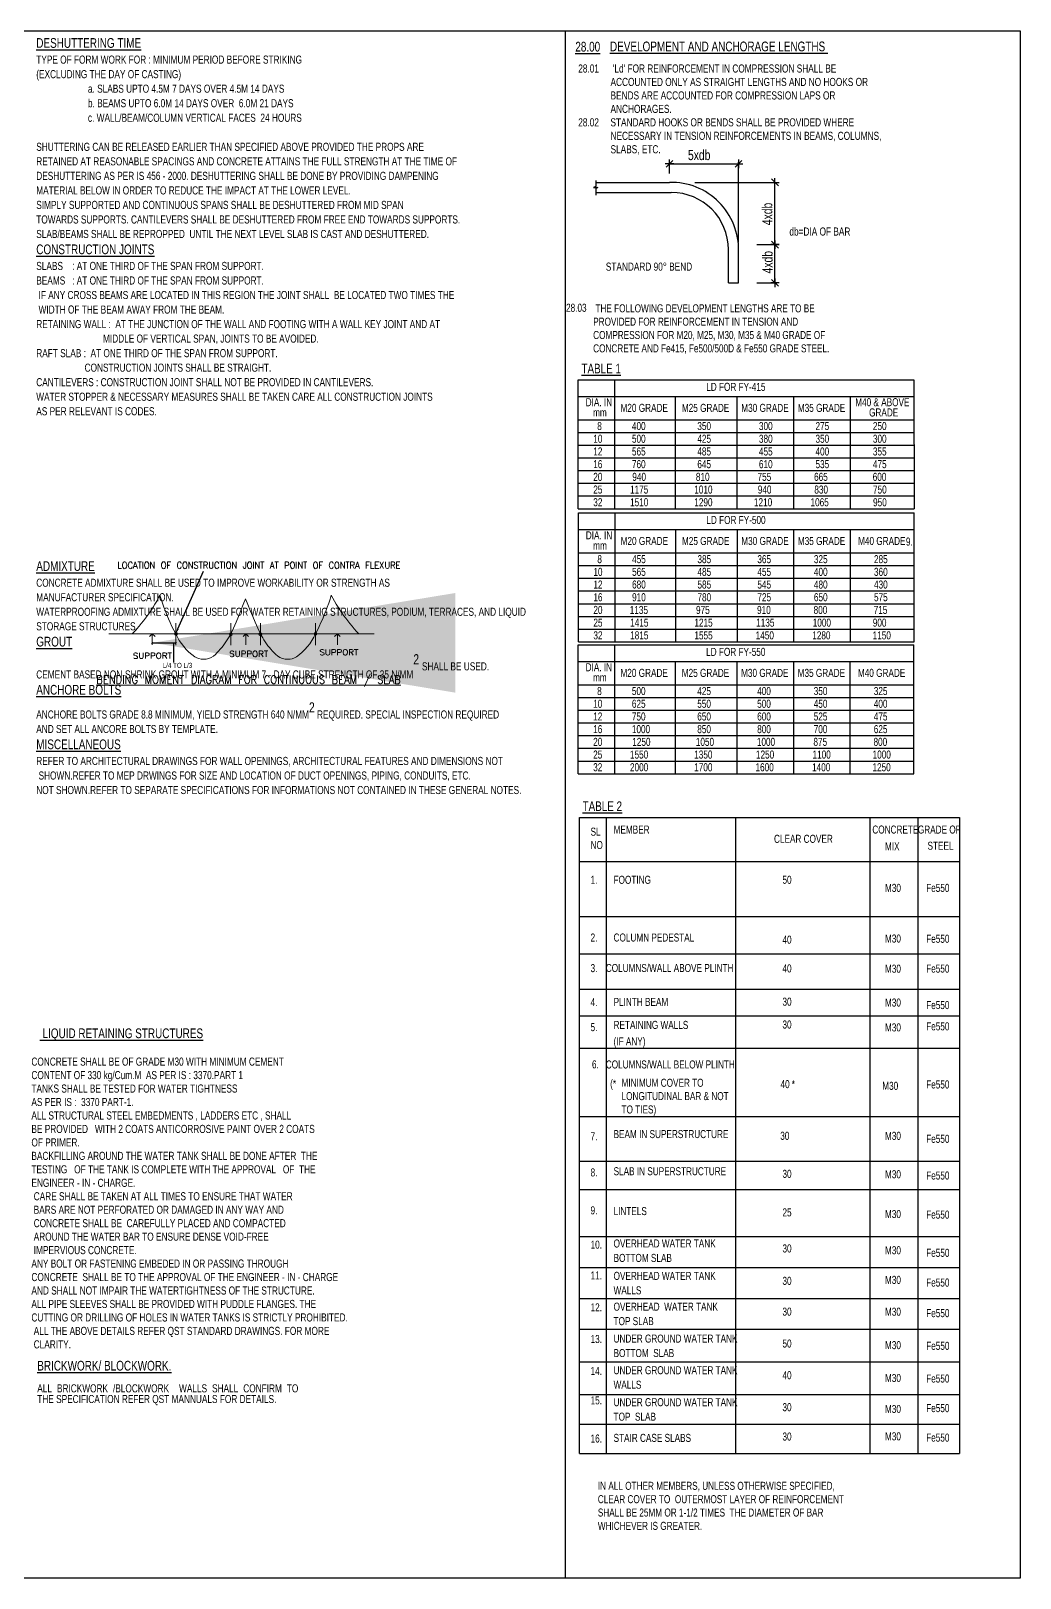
# Model space of a CAD drawing. Header units: millimetres. Extents: x 494 to 1691, y 470 to 981.
# Drawn here: x 1365 to 1691, y 470 to 980 of the extents above; entities that cross this region are included whole.
import ezdxf

# ---------------------------------------------------------------- set-up
doc = ezdxf.new("R2010")
doc.units = ezdxf.units.MM
doc.header["$MEASUREMENT"] = 0
doc.layers.get('0').update_dxf_attribs({"color": 71})
for name, color, linetype in [('PDF2_0', 7, 'Continuous'), ('PDF2_sub title', 7, 'Continuous'), ('PDF2_text', 7, 'Continuous'), ('REIF', 3, 'Continuous'), ('S-SIGNS', 200, 'Continuous'), ('SECTION', 7, 'Continuous'), ('TEMP', 9, 'Continuous'), ('TEXT', 6, 'Continuous'), ('TEXT1', 6, 'Continuous')]:
    doc.layers.add(name, color=color, linetype=linetype)
doc.styles.add('ROMANC', font='romanc')
doc.styles.add('ROMANS', font='romans.shx', dxfattribs={"width": 0.8})
doc.styles.add('SOBHA', font='swisscl.ttf')
doc.styles.add('sobha.sed', font='swisscl.ttf', dxfattribs={"width": 0.8})
doc.dimstyles.new('sobha.sed', dxfattribs={"dimtxt": 250, "dimasz": 100, "dimexe": 25, "dimexo": 25, "dimgap": 0.1, "dimtad": 0, "dimdec": 0, "dimdsep": 46, "dimtxsty": 'sobha.sed', "dimblk": 'OBLIQUE', "dimcen": 25, "dimdle": 25, "dimclrd": 8, "dimclre": 8, "dimclrt": 6, "dimadec": 0, "dimazin": 0, "dimtfac": 1, "dimtdec": 0, "dimtmove": 2, "dimatfit": 3, "dimfxl": 0.1, "dimlwd": 25, "dimlwe": 25, "dimarcsym": 0})

# ---------------------------------------------------------------- blocks, each defined once
blk = doc.blocks.new('A$C15514357')
at = {"layer": 'TEMP'}
for p, q in [((0, 0.08), (0, 40.36)), ((0, 40.36), (104.88, 40.36)), ((11.48, 0.08), (11.48, 40.36)), ((104.88, 0.08), (104.88, 40.36)), ((0, 35.16), (11.48, 35.16)), ((11.48, 35.16), (104.88, 35.16)), ((30.42, 0.08), (30.42, 35.16)), ((49.67, 0.08), (49.67, 35.16)), ((67.34, 0.08), (67.34, 35.16)), ((85, 0.08), (85, 35.16)), ((0, 27.85), (104.88, 27.85)), ((0, 23.88), (104.88, 23.88)), ((0, 19.92), (104.88, 19.92)), ((0, 15.95), (104.88, 15.95)), ((0, 11.98), (104.88, 11.98)), ((0, 8.02), (104.88, 8.02)), ((0, 4.05), (104.88, 4.05)), ((0, 0.08), (104.88, 0.08))]:
    blk.add_line(p, q, dxfattribs=at)
at = {"layer": 'TEXT1', "style": 'SOBHA'}
for s, p in [('LD FOR FY-550 ', (39.98, 36.89)), ('DIA. IN ', (2.33, 32.09)), ('mm', (4.64, 28.89)), ('M20 GRADE', (13.21, 30.32)), ('M25 GRADE', (32.37, 30.32)), ('M30 GRADE', (50.9, 30.32)), ('M35 GRADE', (68.57, 30.32)), ('M40 GRADE', (87.39, 30.32)), ('8', (5.93, 24.65)), ('500', (16.78, 24.65)), ('425', (37.21, 24.65)), ('400', (55.93, 24.65)), ('350', (73.59, 24.65)), ('325', (92.36, 24.65)), ('10', (4.69, 20.68)), ('625', (16.78, 20.68)), ('550', (37.21, 20.68)), ('500', (55.93, 20.68)), ('450', (73.59, 20.68)), ('400', (92.36, 20.68)), ('12', (4.69, 16.71)), ('16', (4.69, 12.75)), ('750', (16.78, 16.71)), ('1000', (16.78, 12.75)), ('850', (37.21, 12.75)), ('650', (37.21, 16.71)), ('800', (55.93, 12.75)), ('600', (55.93, 16.71)), ('525', (73.59, 16.71)), ('700', (73.59, 12.75)), ('475', (92.36, 16.71)), ('625', (92.36, 12.75)), ('20', (4.69, 8.78)), ('1250', (16.9, 8.78)), ('1050', (36.76, 8.78)), ('1000', (55.83, 8.78)), ('875', (73.5, 8.78)), ('800', (92.27, 8.78)), ('25', (4.69, 4.81)), ('1550', (16.19, 4.81)), ('1350', (36.25, 4.81)), ('1250', (55.55, 4.81)), ('1100', (73.22, 4.81)), ('1000', (91.99, 4.81)), ('32', (4.69, 0.85)), ('2000', (16.19, 0.85)), ('1700', (36.25, 0.85)), ('1600', (55.4, 0.85)), ('1400', (73.07, 0.85)), ('1250', (91.94, 0.85))]:
    blk.add_text(s, height=2.5, dxfattribs=at).set_placement(p)
blk = doc.blocks.new('A$Cbca2a54b')
at = {"layer": 'PDF2_0', "lineweight": 18}
for points in [[(8.79, 8.22), (9.24, 8.67), (9.69, 8.22)], [(9.24, 8.67), (9.24, 7.78), (9.24, 6.85)], [(24.24, 8.22), (24.68, 8.67), (25.13, 8.22)], [(24.68, 8.67), (24.68, 7.78), (24.68, 6.85)], [(39.32, 8.22), (39.77, 8.67), (40.22, 8.22)], [(39.77, 8.67), (39.77, 7.78), (39.77, 6.85)]]:
    blk.add_lwpolyline(points, dxfattribs=at)
at = {"layer": 'PDF2_sub title', "lineweight": 9}
for points in [[(3.65, 20.55), (3.65, 19.43), (4.16, 19.43)], [(6.09, 19.43), (6.43, 20.55), (6.78, 19.43)], [(6.86, 20.55), (7.46, 20.55)], [(7.16, 20.55), (7.16, 19.43)], [(7.67, 20.55), (7.67, 19.43)], [(8.96, 19.43), (8.96, 20.55), (9.56, 19.43), (9.56, 20.55)], [(11.75, 19.43), (11.75, 20.55), (12.3, 20.55)], [(15.26, 19.43), (15.26, 20.55), (15.86, 19.43), (15.86, 20.55)], [(16.76, 20.39), (16.67, 20.5), (16.55, 20.55), (16.38, 20.55), (16.25, 20.5), (16.16, 20.39), (16.16, 20.29), (16.21, 20.18), (16.25, 20.12), (16.33, 20.07), (16.59, 19.97), (16.67, 19.91), (16.72, 19.86), (16.76, 19.75), (16.76, 19.59), (16.67, 19.48), (16.55, 19.43), (16.38, 19.43), (16.25, 19.48), (16.16, 19.59)], [(16.93, 20.55), (17.53, 20.55)], [(17.23, 20.55), (17.23, 19.43)], [(17.75, 19.43), (17.75, 20.55), (18.13, 20.55), (18.26, 20.5), (18.3, 20.44), (18.35, 20.34), (18.35, 20.23), (18.3, 20.12), (18.26, 20.07), (18.13, 20.02), (17.75, 20.02)], [(18.65, 20.55), (18.65, 19.75), (18.69, 19.59), (18.77, 19.48), (18.9, 19.43), (18.99, 19.43), (19.12, 19.48), (19.21, 19.59), (19.25, 19.75), (19.25, 20.55)], [(20.36, 20.55), (20.96, 20.55)], [(20.66, 20.55), (20.66, 19.43)], [(21.17, 20.55), (21.17, 19.43)], [(22.46, 19.43), (22.46, 20.55), (23.06, 19.43), (23.06, 20.55)], [(24.65, 20.55), (24.65, 19.7), (24.6, 19.53), (24.56, 19.48), (24.48, 19.43), (24.39, 19.43), (24.31, 19.48), (24.26, 19.53), (24.22, 19.7), (24.22, 19.8)], [(25.93, 20.55), (25.93, 19.43)], [(26.27, 19.43), (26.27, 20.55), (26.87, 19.43), (26.87, 20.55)], [(27.09, 20.55), (27.69, 20.55)], [(27.39, 20.55), (27.39, 19.43)], [(28.68, 19.43), (29.02, 20.55), (29.36, 19.43)], [(29.45, 20.55), (30.05, 20.55)], [(29.75, 20.55), (29.75, 19.43)], [(31.16, 19.43), (31.16, 20.55), (31.55, 20.55), (31.68, 20.5), (31.72, 20.44), (31.76, 20.34), (31.76, 20.18), (31.72, 20.07), (31.68, 20.02), (31.55, 19.97), (31.16, 19.97)], [(33, 20.55), (33, 19.43)], [(33.35, 19.43), (33.35, 20.55), (33.95, 19.43), (33.95, 20.55)], [(34.16, 20.55), (34.76, 20.55)], [(34.46, 20.55), (34.46, 19.43)], [(36.82, 19.43), (36.82, 20.55), (37.37, 20.55)], [(40.33, 19.43), (40.33, 20.55), (40.93, 19.43), (40.93, 20.55)], [(41.15, 20.55), (41.74, 20.55)], [(41.45, 20.55), (41.45, 19.43)], [(41.96, 19.43), (41.96, 20.55), (42.35, 20.55), (42.47, 20.5), (42.52, 20.44), (42.56, 20.34), (42.56, 20.23), (42.52, 20.12), (42.47, 20.07), (42.35, 20.02), (41.96, 20.02)], [(42.73, 19.43), (43.07, 20.55), (43.42, 19.43)], [(44.53, 19.43), (44.53, 20.55), (45.09, 20.55)], [(45.3, 20.55), (45.3, 19.43), (45.82, 19.43)], [(46.59, 19.43), (46.03, 19.43), (46.03, 20.55), (46.59, 20.55)], [(46.8, 20.55), (47.4, 19.43)], [(47.4, 20.55), (46.8, 19.43)], [(47.7, 20.55), (47.7, 19.75), (47.75, 19.59), (47.83, 19.48), (47.96, 19.43), (48.05, 19.43), (48.18, 19.48), (48.26, 19.59), (48.3, 19.75), (48.3, 20.55)], [(48.65, 19.43), (48.65, 20.55), (49.03, 20.55), (49.16, 20.5), (49.2, 20.44), (49.25, 20.34), (49.25, 20.23), (49.2, 20.12), (49.16, 20.07), (49.03, 20.02), (48.65, 20.02)], [(50.1, 19.43), (49.55, 19.43), (49.55, 20.55), (50.1, 20.55)], [(6.22, 19.8), (6.65, 19.8)], [(18.05, 20.02), (18.35, 19.43)], [(28.81, 19.8), (29.23, 19.8)], [(36.82, 20.02), (37.16, 20.02)], [(42.26, 20.02), (42.56, 19.43)], [(42.86, 19.8), (43.29, 19.8)], [(44.53, 20.02), (44.88, 20.02)], [(46.03, 20.02), (46.38, 20.02)], [(48.95, 20.02), (49.25, 19.43)], [(49.55, 20.02), (49.89, 20.02)], [(0, 0.18), (50.25, 0.18)], [(0.67, 1.16), (0.83, 1.09), (0.87, 1.02), (0.92, 0.9), (0.92, 0.71), (0.87, 0.58), (0.83, 0.51), (0.67, 0.45), (0.21, 0.45), (0.21, 1.8), (0.67, 1.8), (0.83, 1.73), (0.87, 1.67), (0.92, 1.54), (0.92, 1.41), (0.87, 1.28), (0.83, 1.22), (0.67, 1.16), (0.21, 1.16)], [(1.95, 0.45), (1.29, 0.45), (1.29, 1.8), (1.95, 1.8)], [(1.29, 1.16), (1.7, 1.16)], [(2.26, 0.45), (2.26, 1.8), (2.98, 0.45), (2.98, 1.8)], [(4.47, 1.8), (4.47, 0.45)], [(4.89, 0.45), (4.89, 1.8), (5.61, 0.45), (5.61, 1.8)], [(6.74, 1.48), (6.69, 1.6), (6.58, 1.73), (6.48, 1.8), (6.27, 1.8), (6.17, 1.73), (6.07, 1.6), (6.02, 1.48), (5.97, 1.28), (5.97, 0.96), (6.02, 0.77), (6.07, 0.64), (6.17, 0.51), (6.27, 0.45), (6.48, 0.45), (6.58, 0.51), (6.69, 0.64), (6.74, 0.77), (6.74, 0.96), (6.48, 0.96)], [(8.18, 0.45), (8.18, 1.8), (8.59, 0.45), (9, 1.8), (9, 0.45)], [(10.55, 0.45), (10.55, 1.8), (10.96, 0.45), (11.37, 1.8), (11.37, 0.45)], [(12.44, 0.45), (11.78, 0.45), (11.78, 1.8), (12.44, 1.8)], [(11.78, 1.16), (12.19, 1.16)], [(12.76, 0.45), (12.76, 1.8), (13.47, 0.45), (13.47, 1.8)], [(13.73, 1.8), (14.45, 1.8)], [(14.09, 1.8), (14.09, 0.45)], [(16.87, 1.8), (16.87, 0.45)], [(17.13, 0.45), (17.54, 1.8), (17.95, 0.45)], [(17.28, 0.9), (17.79, 0.9)], [(18.93, 1.48), (18.87, 1.6), (18.77, 1.73), (18.67, 1.8), (18.47, 1.8), (18.36, 1.73), (18.26, 1.6), (18.21, 1.48), (18.16, 1.28), (18.16, 0.96), (18.21, 0.77), (18.26, 0.64), (18.36, 0.51), (18.47, 0.45), (18.67, 0.45), (18.77, 0.51), (18.87, 0.64), (18.93, 0.77), (18.93, 0.96), (18.67, 0.96)], [(19.29, 0.45), (19.29, 1.8), (19.75, 1.8), (19.9, 1.73), (19.96, 1.67), (20.01, 1.54), (20.01, 1.41), (19.96, 1.28), (19.9, 1.22), (19.75, 1.16), (19.29, 1.16)], [(19.65, 1.16), (20.01, 0.45)], [(20.21, 0.45), (20.62, 1.8), (21.04, 0.45)], [(20.37, 0.9), (20.88, 0.9)], [(21.29, 0.45), (21.29, 1.8), (21.7, 0.45), (22.12, 1.8), (22.12, 0.45)], [(23.61, 0.45), (23.61, 1.8), (24.28, 1.8)], [(23.61, 1.16), (24.02, 1.16)], [(25.66, 0.45), (25.66, 1.8), (26.13, 1.8), (26.28, 1.73), (26.33, 1.67), (26.39, 1.54), (26.39, 1.41), (26.33, 1.28), (26.28, 1.22), (26.13, 1.16), (25.66, 1.16)], [(26.02, 1.16), (26.39, 0.45)], [(30.04, 0.45), (30.04, 1.8), (30.76, 0.45), (30.76, 1.8)], [(31.01, 1.8), (31.73, 1.8)], [(31.37, 1.8), (31.37, 0.45)], [(31.99, 1.8), (31.99, 0.45)], [(32.4, 0.45), (32.4, 1.8), (33.12, 0.45), (33.12, 1.8)], [(33.53, 1.8), (33.53, 0.83), (33.59, 0.64), (33.68, 0.51), (33.84, 0.45), (33.94, 0.45), (34.1, 0.51), (34.2, 0.64), (34.25, 0.83), (34.25, 1.8)], [(35.8, 1.8), (35.8, 0.83), (35.85, 0.64), (35.95, 0.51), (36.11, 0.45), (36.21, 0.45), (36.36, 0.51), (36.46, 0.64), (36.51, 0.83), (36.51, 1.8)], [(37.6, 1.6), (37.49, 1.73), (37.34, 1.8), (37.14, 1.8), (36.98, 1.73), (36.88, 1.6), (36.88, 1.48), (36.93, 1.35), (36.98, 1.28), (37.08, 1.22), (37.39, 1.09), (37.49, 1.02), (37.54, 0.96), (37.6, 0.83), (37.6, 0.64), (37.49, 0.51), (37.34, 0.45), (37.14, 0.45), (36.98, 0.51), (36.88, 0.64)], [(39.5, 1.16), (39.65, 1.09), (39.71, 1.02), (39.76, 0.9), (39.76, 0.71), (39.71, 0.58), (39.65, 0.51), (39.5, 0.45), (39.03, 0.45), (39.03, 1.8), (39.5, 1.8), (39.65, 1.73), (39.71, 1.67), (39.76, 1.54), (39.76, 1.41), (39.71, 1.28), (39.65, 1.22), (39.5, 1.16), (39.03, 1.16)], [(40.78, 0.45), (40.11, 0.45), (40.11, 1.8), (40.78, 1.8)], [(40.11, 1.16), (40.53, 1.16)], [(40.94, 0.45), (41.35, 1.8), (41.76, 0.45)], [(41.09, 0.9), (41.61, 0.9)], [(42.02, 0.45), (42.02, 1.8), (42.43, 0.45), (42.84, 1.8), (42.84, 0.45)], [(45.16, 2.05), (44.23, 0)], [(47.21, 1.6), (47.11, 1.73), (46.95, 1.8), (46.75, 1.8), (46.6, 1.73), (46.49, 1.6), (46.49, 1.48), (46.54, 1.35), (46.6, 1.28), (46.7, 1.22), (47.01, 1.09), (47.11, 1.02), (47.16, 0.96), (47.21, 0.83), (47.21, 0.64), (47.11, 0.51), (46.95, 0.45), (46.75, 0.45), (46.6, 0.51), (46.49, 0.64)], [(47.57, 1.8), (47.57, 0.45), (48.19, 0.45)], [(48.29, 0.45), (48.7, 1.8), (49.12, 0.45)], [(48.45, 0.9), (48.96, 0.9)], [(49.83, 1.16), (49.99, 1.09), (50.04, 1.02), (50.09, 0.9), (50.09, 0.71), (50.04, 0.58), (49.99, 0.51), (49.83, 0.45), (49.37, 0.45), (49.37, 1.8), (49.83, 1.8), (49.99, 1.73), (50.04, 1.67), (50.09, 1.54), (50.09, 1.41), (50.04, 1.28), (49.99, 1.22), (49.83, 1.16), (49.37, 1.16)]]:
    blk.add_lwpolyline(points, dxfattribs=at)
for points in [[(3.4, 0.45), (3.4, 1.8), (3.75, 1.8), (3.91, 1.73), (4.01, 1.6), (4.06, 1.48), (4.12, 1.28), (4.12, 0.96), (4.06, 0.77), (4.01, 0.64), (3.91, 0.51), (3.75, 0.45)], [(15.79, 0.45), (15.79, 1.8), (16.15, 1.8), (16.3, 1.73), (16.41, 1.6), (16.46, 1.48), (16.51, 1.28), (16.51, 0.96), (16.46, 0.77), (16.41, 0.64), (16.3, 0.51), (16.15, 0.45)]]:
    blk.add_lwpolyline(points, close=True, dxfattribs=at)
for centre, major_axis, ratio, start_param, end_param in [((4.67, 19.99), (-0.004, 0.582), 0.606177, 0.237608, 6.520793), ((5.62, 19.99), (0.002, 0.581), 0.602008, 5.24812, 10.468423), ((8.32, 19.99), (-0.002, 0.583), 0.602074, 0.2369153610296663, 6.520100668209252), ((11.1, 19.99), (-0.005, 0.584), 0.602082, 0.2301342138556675, 6.513319521035252), ((13.72, 19.99), (0.002, 0.581), 0.602008, 5.24812, 10.468423), ((14.62, 19.99), (-0.005, 0.584), 0.602082, 0.2301342105625133, 6.513319517742098), ((19.89, 19.99), (0, 0.581), 0.606097, 5.245435, 10.464351), ((21.82, 19.99), (-0.005, 0.584), 0.602082, 0.2301342043453284, 6.513319511524914), ((25.29, 19.99), (-0.005, 0.584), 0.602082, 0.2301342010190181, 6.513319508198603), ((32.36, 19.99), (-0.004, 0.582), 0.606177, 0.237608, 6.520793), ((36.17, 19.99), (-0.005, 0.583), 0.602082, 0.230134, 6.513319), ((38.79, 19.99), (0.002, 0.581), 0.602008, 5.24812, 10.468423), ((39.69, 19.99), (-0.007, 0.582), 0.603562, 0.226345, 6.50953), ((9.77, 1.12), (-0.007, 0.7), 0.602082, 0.2301342707314225, 6.513319577911008), ((24.89, 1.12), (-0.007, 0.7), 0.602082, 0.2301342591828015, 6.513319566362387), ((28.18, 1.12), (0.002, 0.698), 0.602008, 5.24812, 10.468423), ((29.26, 1.12), (-0.009, 0.699), 0.603562, 0.226345, 6.50953), ((35.02, 1.12), (-0.003, 0.699), 0.602074, 0.2369153356232424, 6.520100642802828)]:
    blk.add_ellipse(centre, major_axis=major_axis, ratio=ratio, start_param=start_param, end_param=end_param, dxfattribs=at)
at = {"layer": 'PDF2_text', "color": 254, "lineweight": 25, "true_color": 0xd8d8d8}
blk.add_lwpolyline([(13.46, 9.5), (17.7, 19.02)], dxfattribs=at)
at = {"layer": 'PDF2_text', "lineweight": 18}
for points in [[(5.94, 8.67), (6.32, 9.08), (6.7, 9.5), (7.06, 9.92), (7.42, 10.35), (7.77, 10.79), (8.11, 11.23), (8.44, 11.69), (8.77, 12.14), (9.08, 12.61), (9.38, 13.08), (9.67, 13.56), (9.96, 14.04), (10.23, 14.53), (10.49, 15.03), (10.7, 14.37), (10.92, 13.72), (11.15, 13.07), (11.39, 12.43), (11.64, 11.79), (11.91, 11.16), (12.19, 10.53), (12.48, 9.91), (12.78, 9.29), (13.1, 8.67)], [(13.1, 6.79), (13.1, 10.42)], [(22.19, 6.79), (22.19, 10.42)], [(27.07, 6.79), (27.07, 10.42)], [(36.16, 6.79), (36.16, 10.42)], [(45.85, 8.67), (2.08, 8.67)]]:
    blk.add_lwpolyline(points, dxfattribs=at)
blk.add_lwpolyline([(19.35, 5.01), (19.64, 5.28), (19.91, 5.55), (20.18, 5.83), (20.44, 6.12), (20.69, 6.41), (20.94, 6.72), (21.17, 7.03), (21.39, 7.35), (21.61, 7.67), (21.82, 8), (22.01, 8.33), (22.19, 8.67), (22.63, 9.63), (23.05, 10.59), (23.46, 11.55), (23.86, 12.51), (24.25, 13.49), (24.63, 14.46), (25.01, 13.49), (25.4, 12.51), (25.8, 11.55), (26.21, 10.59), (26.63, 9.63), (27.07, 8.67), (27.25, 8.33), (27.45, 8), (27.65, 7.67), (27.87, 7.35), (28.09, 7.03), (28.32, 6.72), (28.56, 6.41), (28.82, 6.12), (29.08, 5.83), (29.35, 5.55), (29.63, 5.28), (29.91, 5.02, 0.165207), (31.61, 4.47, 0.124798), (33.02, 4.86, 0.132303), (36.16, 8.67), (36.47, 9.29), (36.78, 9.91), (37.07, 10.53), (37.35, 11.16), (37.61, 11.79), (37.87, 12.43), (38.11, 13.07), (38.34, 13.72), (38.56, 14.37), (38.76, 15.03), (39.03, 14.53), (39.3, 14.04), (39.58, 13.56), (39.88, 13.08), (40.18, 12.61), (40.49, 12.14), (40.81, 11.69), (41.15, 11.23), (41.49, 10.79), (41.84, 10.35), (42.2, 9.92), (42.56, 9.5), (42.94, 9.08), (43.32, 8.67)], format="xyb", dxfattribs=at)
at = {"layer": 'PDF2_text', "lineweight": 9}
for points in [[(6.79, 5.4), (6.71, 5.49), (6.57, 5.53), (6.39, 5.53), (6.25, 5.49), (6.17, 5.4), (6.17, 5.31), (6.21, 5.22), (6.25, 5.17), (6.34, 5.13), (6.62, 5.04), (6.71, 4.99), (6.75, 4.95), (6.79, 4.86), (6.79, 4.72), (6.71, 4.63), (6.57, 4.59), (6.39, 4.59), (6.25, 4.63), (6.17, 4.72)], [(7.11, 5.53), (7.11, 4.86), (7.16, 4.72), (7.25, 4.63), (7.38, 4.59), (7.47, 4.59), (7.61, 4.63), (7.7, 4.72), (7.74, 4.86), (7.74, 5.53)], [(8.1, 4.59), (8.1, 5.53), (8.51, 5.53), (8.64, 5.49), (8.69, 5.44), (8.73, 5.35), (8.73, 5.22), (8.69, 5.13), (8.64, 5.08), (8.51, 5.04), (8.1, 5.04)], [(9.05, 4.59), (9.05, 5.53), (9.45, 5.53), (9.59, 5.49), (9.63, 5.44), (9.68, 5.35), (9.68, 5.22), (9.63, 5.13), (9.59, 5.08), (9.45, 5.04), (9.05, 5.04)], [(10.98, 4.59), (10.98, 5.53), (11.38, 5.53), (11.52, 5.49), (11.57, 5.44), (11.61, 5.35), (11.61, 5.26), (11.57, 5.17), (11.52, 5.13), (11.38, 5.08), (10.98, 5.08)], [(11.79, 5.53), (12.42, 5.53)], [(12.11, 5.53), (12.11, 4.59)], [(22.69, 5.71), (22.6, 5.8), (22.47, 5.85), (22.29, 5.85), (22.15, 5.8), (22.06, 5.71), (22.06, 5.62), (22.1, 5.53), (22.15, 5.48), (22.24, 5.44), (22.51, 5.35), (22.6, 5.31), (22.64, 5.26), (22.69, 5.17), (22.69, 5.03), (22.6, 4.94), (22.47, 4.9), (22.29, 4.9), (22.15, 4.94), (22.06, 5.03)], [(23.01, 5.85), (23.01, 5.17), (23.05, 5.03), (23.14, 4.94), (23.28, 4.9), (23.37, 4.9), (23.5, 4.94), (23.59, 5.03), (23.63, 5.17), (23.63, 5.85)], [(24, 4.9), (24, 5.85), (24.4, 5.85), (24.54, 5.8), (24.58, 5.75), (24.62, 5.66), (24.62, 5.53), (24.58, 5.44), (24.54, 5.39), (24.4, 5.35), (24, 5.35)], [(24.94, 4.9), (24.94, 5.85), (25.35, 5.85), (25.48, 5.8), (25.53, 5.75), (25.57, 5.66), (25.57, 5.53), (25.53, 5.44), (25.48, 5.39), (25.35, 5.35), (24.94, 5.35)], [(26.88, 4.9), (26.88, 5.85), (27.28, 5.85), (27.42, 5.8), (27.46, 5.75), (27.51, 5.66), (27.51, 5.57), (27.46, 5.48), (27.42, 5.44), (27.28, 5.39), (26.88, 5.39)], [(27.19, 5.39), (27.51, 4.9)], [(27.68, 5.85), (28.32, 5.85)], [(28, 5.85), (28, 4.9)], [(37.58, 5.97), (37.48, 6.06), (37.35, 6.1), (37.17, 6.1), (37.04, 6.06), (36.94, 5.97), (36.94, 5.88), (36.99, 5.79), (37.04, 5.74), (37.13, 5.7), (37.39, 5.61), (37.48, 5.56), (37.53, 5.52), (37.58, 5.43), (37.58, 5.29), (37.48, 5.2), (37.35, 5.16), (37.17, 5.16), (37.04, 5.2), (36.94, 5.29)], [(37.89, 6.1), (37.89, 5.43), (37.93, 5.29), (38.02, 5.2), (38.16, 5.16), (38.25, 5.16), (38.38, 5.2), (38.47, 5.29), (38.52, 5.43), (38.52, 6.1)], [(38.88, 5.16), (38.88, 6.1), (39.29, 6.1), (39.42, 6.06), (39.46, 6.01), (39.51, 5.92), (39.51, 5.79), (39.46, 5.7), (39.42, 5.65), (39.29, 5.61), (38.88, 5.61)], [(39.82, 5.16), (39.82, 6.1), (40.23, 6.1), (40.36, 6.06), (40.41, 6.01), (40.45, 5.92), (40.45, 5.79), (40.41, 5.7), (40.36, 5.65), (40.23, 5.61), (39.82, 5.61)], [(41.76, 5.16), (41.76, 6.1), (42.17, 6.1), (42.3, 6.06), (42.34, 6.01), (42.39, 5.92), (42.39, 5.83), (42.34, 5.74), (42.3, 5.7), (42.17, 5.65), (41.76, 5.65)], [(42.07, 5.65), (42.39, 5.16)], [(42.57, 6.1), (43.2, 6.1)], [(42.88, 6.1), (42.88, 5.16)], [(11.3, 5.08), (11.61, 4.59)]]:
    blk.add_lwpolyline(points, dxfattribs=at)
at = {"layer": 'PDF2_text', "lineweight": 18}
for centre in [(13.13, 8.68), (22.19, 8.61), (27.07, 8.61), (36.16, 8.68)]:
    blk.add_circle(centre, 0.24, dxfattribs=at)
for centre, radius, start, end in [((21.75, 12.61), 9.5, 204.4117, 234.5581), ((17.71, 7.44), 2.96, 240.2819, 268.7366), ((17.7, 7.25), 2.78, 268.9782, 306.5021)]:
    blk.add_arc(centre, radius, start, end, dxfattribs=at)
at = {"layer": 'PDF2_text', "lineweight": 9}
for centre, major_axis, ratio, start_param, end_param in [((10.3, 5.06), (-0.007, 0.49), 0.754569, 0.2215, 6.504685), ((26.2, 5.37), (-0.008, 0.49), 0.752997, 0.230625, 6.51381), ((41.08, 5.63), (-0.005, 0.491), 0.748148, 0.232175, 6.51536)]:
    blk.add_ellipse(centre, major_axis=major_axis, ratio=ratio, start_param=start_param, end_param=end_param, dxfattribs=at)
at = {"layer": 'PDF2_text', "color": 254, "true_color": 0xd8d8d8, "transparency": 33554559}
blk.add_solid([(13.6, 9.44), (13.1, 8.67), (13.33, 9.56)], dxfattribs=at)
at = {"layer": 'TEXT', "color": 4}
blk.add_lwpolyline([(11.75, 20.02), (12.09, 20.02)], dxfattribs=at)
blk = doc.blocks.new('_Oblique')
at = {"color": 0, "lineweight": -2}
blk.add_line((-0.5, -0.5), (0.5, 0.5), dxfattribs=at)

msp = doc.modelspace()

# ---------------------------------------------------------------- linework, layer by layer
at = {"layer": 'REIF'}
msp.add_line((1690.93, 980.34, -0.31), (1690.93, 470), dxfattribs=at)
msp.add_lwpolyline([(1086.02, 980.34), (1690.93, 980.34), (1690.93, 470), (1086.02, 470)], close=True, dxfattribs=at)
at = {"layer": 'S-SIGNS'}
for p, q in [((1540.85, 980.34), (1540.85, 470)), ((1404.39, 778.21), (1404.83, 778.75)), ((1404.61, 778.5), (1412.32, 778.5)), ((1412.1, 778.21), (1412.54, 778.75))]:
    msp.add_line(p, q, dxfattribs=at)
at = {"layer": 'SECTION'}
for p, q in [((1550.94, 930.4, 7.63), (1575.26, 930.4, 7.63)), ((1550.94, 927.07, 7.63), (1575.84, 927.07, 7.63)), ((1594.71, 897.25, 7.63), (1594.71, 908.2, 7.63)), ((1598.03, 897.25, 7.63), (1598.03, 907.63, 7.63)), ((1594.71, 897.25, 7.63), (1598.03, 897.25, 7.63))]:
    msp.add_line(p, q, dxfattribs=at)
for radius, start, end in [(22.2, 358.5132, 91.4868), (18.87, 0, 90)]:
    msp.add_arc((1575.84, 908.2, 7.63), radius, start, end, dxfattribs=at)
at = {"layer": 'TEMP'}
for p, q in [((1545.14, 822.75), (1545.14, 865.29)), ((1545.14, 865.29), (1655.91, 865.29)), ((1557.27, 822.75), (1557.27, 865.29)), ((1655.91, 865.29), (1655.96, 822.75)), ((1545.14, 859.8), (1557.27, 859.8)), ((1557.27, 859.8), (1655.96, 859.8)), ((1577.27, 822.75), (1577.27, 859.8)), ((1597.6, 822.75), (1597.6, 859.8)), ((1616.3, 822.75), (1616.3, 859.8)), ((1634.96, 822.75), (1634.96, 859.8)), ((1545.14, 852.07), (1655.96, 852.07)), ((1545.14, 847.88), (1655.96, 847.88)), ((1545.14, 843.7), (1655.96, 843.7)), ((1545.14, 839.51), (1655.96, 839.51)), ((1545.14, 835.32), (1655.96, 835.32)), ((1545.14, 831.13), (1655.96, 831.13)), ((1545.14, 826.94), (1655.96, 826.94)), ((1545.14, 822.75), (1655.96, 822.75)), ((1545.18, 778.84), (1545.18, 821.38)), ((1545.18, 821.38), (1655.96, 821.38)), ((1557.31, 778.84), (1557.31, 821.38)), ((1655.96, 778.84), (1655.96, 821.38)), ((1545.18, 815.89), (1557.31, 815.89)), ((1557.31, 815.89), (1655.96, 815.89)), ((1577.31, 778.84), (1577.31, 815.89)), ((1597.64, 778.84), (1597.64, 815.89)), ((1616.3, 778.84), (1616.3, 815.89)), ((1634.96, 778.84), (1634.96, 815.89)), ((1545.18, 808.17), (1655.96, 808.17)), ((1545.18, 803.98), (1655.96, 803.98)), ((1545.18, 799.79), (1655.96, 799.79)), ((1545.18, 795.6), (1655.96, 795.6)), ((1545.18, 791.41), (1655.96, 791.41)), ((1545.18, 787.22), (1655.96, 787.22)), ((1545.18, 783.03), (1655.96, 783.03)), ((1545.18, 778.84), (1655.96, 778.84)), ((1545.51, 720.91), (1670.99, 720.91)), ((1545.51, 511.08), (1545.51, 720.91)), ((1554.36, 720.91), (1554.36, 511.08)), ((1597.05, 720.91), (1597.05, 511.08)), ((1641.38, 720.91), (1641.38, 511.08)), ((1657.16, 720.91), (1657.16, 511.08)), ((1670.99, 720.91), (1670.99, 511.08)), ((1545.51, 706.41), (1670.99, 706.41)), ((1545.51, 688.17), (1670.99, 688.17)), ((1545.51, 675.88), (1670.99, 675.88)), ((1545.51, 664.22), (1670.99, 664.22)), ((1545.51, 655.45), (1670.99, 655.45)), ((1545.51, 644.78), (1670.99, 644.78)), ((1545.51, 622.28), (1670.99, 622.28)), ((1545.51, 607.55), (1670.99, 607.55)), ((1545.51, 598.13), (1670.99, 598.13)), ((1545.51, 582.72), (1670.99, 582.72)), ((1545.51, 572.47), (1670.99, 572.47)), ((1545.51, 562.22), (1670.99, 562.22)), ((1545.51, 552.13), (1670.99, 552.13)), ((1545.51, 541.34), (1670.99, 541.34)), ((1545.51, 530.56), (1670.99, 530.56)), ((1545.51, 520.81), (1670.99, 520.81)), ((1545.51, 511.08), (1670.99, 511.08))]:
    msp.add_line(p, q, dxfattribs=at)
at = {"layer": 'TEXT', "color": 9}
for p, q in [((1576.68, 936.51, 7.63), (1573.84, 936.51, 7.63)), ((1576.37, 937.62, 7.63), (1574.15, 935.4, 7.63)), ((1575.26, 935.1, 7.63), (1575.26, 937.93, 7.63)), ((1575.26, 933.35, 7.63), (1575.26, 937.07, 7.63)), ((1575.28, 936.51, 7.63), (1598.01, 936.51, 7.63)), ((1596.62, 936.51, 7.63), (1599.45, 936.51, 7.63)), ((1596.92, 935.4, 7.63), (1599.14, 937.62, 7.63)), ((1598.03, 937.93, 7.63), (1598.03, 935.1, 7.63)), ((1598.03, 910.57, 7.63), (1598.03, 937.07, 7.63)), ((1583.56, 930.4, 7.63), (1610.62, 930.4, 7.63)), ((1608.65, 930.4, 7.63), (1611.48, 930.4, 7.63)), ((1611.17, 929.29, 7.63), (1608.95, 931.51, 7.63)), ((1610.06, 928.98, 7.63), (1610.06, 931.82, 7.63)), ((1610.06, 909.87, 7.63), (1610.06, 930.38, 7.63)), ((1604.11, 909.85, 7.63), (1610.62, 909.85, 7.63)), ((1604.11, 909.85, 7.63), (1610.62, 909.85, 7.63)), ((1608.65, 909.85, 7.63), (1611.48, 909.85, 7.63)), ((1611.48, 909.85, 7.63), (1608.65, 909.85, 7.63)), ((1611.17, 908.74, 7.63), (1608.95, 910.96, 7.63)), ((1608.95, 910.96, 7.63), (1611.17, 908.74, 7.63)), ((1610.06, 908.43, 7.63), (1610.06, 911.26, 7.63)), ((1610.06, 911.26, 7.63), (1610.06, 908.43, 7.63)), ((1610.06, 897.28, 7.63), (1610.06, 909.82, 7.63)), ((1608.95, 898.36, 7.63), (1611.17, 896.14, 7.63)), ((1610.06, 898.67, 7.63), (1610.06, 895.84, 7.63)), ((1604.11, 897.25, 7.63), (1610.62, 897.25, 7.63)), ((1611.48, 897.25, 7.63), (1608.65, 897.25, 7.63))]:
    msp.add_line(p, q, dxfattribs=at)
at = {"layer": 'TEXT', "color": 1}
for p, q in [((1550.94, 929.02, 7.63), (1550.21, 928.71, 7.63)), ((1550.94, 931.02, 7.63), (1550.94, 929.02, 7.63)), ((1550.21, 928.71, 7.63), (1551.62, 928.71, 7.63)), ((1551.62, 928.71, 7.63), (1550.94, 928.39, 7.63)), ((1550.94, 928.39, 7.63), (1550.94, 926.2, 7.63))]:
    msp.add_line(p, q, dxfattribs=at)

# ---------------------------------------------------------------- block references
at = {"layer": 'REIF', "xscale": 1.056158249999999, "yscale": 1.056158249999999, "zscale": 1.056158249999999}
msp.add_blockref('A$C15514357', (1545.12, 735.24), dxfattribs=at)
at = {"layer": 'S-SIGNS', "xscale": 2, "yscale": 2, "zscale": 2}
msp.add_blockref('A$Cbca2a54b', (1386.12, 764.12), dxfattribs=at)

# ---------------------------------------------------------------- texts
at = {"layer": 'TEXT', "color": 3, "style": 'SOBHA'}
for s, height, p in [('%%U28.00', 3.197, (1544.18, 973.55, -0.38)), ('%%UDEVELOPMENT AND ANCHORAGE LENGTHS ', 3.1972, (1555.62, 973.63, 7.63)), ('%%U LIQUID RETAINING STRUCTURES%%U ', 3.1972, (1367.46, 648.1, -0.38))]:
    msp.add_text(s, height=height, dxfattribs=at).set_placement(p)
at = {"layer": 'TEXT', "style": 'SOBHA'}
for s, p in [('%%UTABLE 1', (1546.22, 867.39)), ('%%UTABLE 2', (1546.59, 723.02))]:
    msp.add_text(s, height=3.168, dxfattribs=at).set_placement(p)
at = {"layer": 'TEXT', "color": 4, "insert": (1366.31, 982.76), "char_height": 4.263, "width": 171.4774, "attachment_point": 1, "style": 'ROMANC'}
msp.add_mtext('\\pxa0.66667,sm1.07917;{\\fSwis721 LtCn BT|b0|i0|c0|p34;\\H0.62499x;\\C6;\\P\\H1.2x;\\L\\C3;DESHUTTERING TIME} \\P\\pa0.25,s*;{\\fSwis721 LtCn BT|b0|i0|c0|p34;\\H0.625x;\\C6;TYPE OF FORM WORK FOR : MINIMUM PERIOD BEFORE STRIKING \\P(EXCLUDING THE DAY OF CASTING) \\P^Ia. SLABS UPTO 4.5M 7 DAYS OVER 4.5M 14 DAYS \\P^Ib. BEAMS UPTO 6.0M 14 DAYS OVER  6.0M 21 DAYS\\P^Ic. WALL/BEAM/COLUMN VERTICAL FACES  24 HOURS\\P\\PSHUTTERING CAN BE RELEASED EARLIER THAN SPECIFIED ABOVE PROVIDED THE PROPS ARE \\PRETAINED AT REASONABLE SPACINGS AND CONCRETE ATTAINS THE FULL STRENGTH AT THE TIME OF \\PDESHUTTERING AS PER IS 456 - 2000. DESHUTTERING SHALL BE DONE BY PROVIDING DAMPENING \\PMATERIAL BELOW IN ORDER TO REDUCE THE IMPACT AT THE LOWER LEVEL.\\PSIMPLY SUPPORTED AND CONTINUOUS SPANS SHALL BE DESHUTTERED FROM MID SPAN \\PTOWARDS SUPPORTS. CANTILEVERS SHALL BE DESHUTTERED FROM FREE END TOWARDS SUPPORTS. \\PSLAB/BEAMS SHALL BE REPROPPED  UNTIL THE NEXT LEVEL SLAB IS CAST AND DESHUTTERED. \\P\\H1.2x;\\L\\C3;CONSTRUCTION JOINTS\\Fromanc|c0;\\H1.3333x;\\l }\\P{\\fSwis721 LtCn BT|b0|i0|c0|p34;\\H0.625x;\\C6;SLABS    : AT ONE THIRD OF THE SPAN FROM SUPPORT.\\PBEAMS   : AT ONE THIRD OF THE SPAN FROM SUPPORT.\\P IF ANY CROSS BEAMS ARE LOCATED IN THIS REGION THE JOINT SHALL  BE LOCATED TWO TIMES THE \\P WIDTH OF THE BEAM AWAY FROM THE BEAM. \\PRETAINING WALL :  AT THE JUNCTION OF THE WALL AND FOOTING WITH A WALL KEY JOINT AND AT \\P                             MIDDLE OF VERTICAL SPAN, JOINTS TO BE AVOIDED. \\PRAFT SLAB :  AT ONE THIRD OF THE SPAN FROM SUPPORT. \\P                     CONSTRUCTION JOINTS SHALL BE STRAIGHT. \\PCANTILEVERS : CONSTRUCTION JOINT SHALL NOT BE PROVIDED IN CANTILEVERS.\\PWATER STOPPER & NECESSARY MEASURES SHALL BE TAKEN CARE ALL CONSTRUCTION JOINTS \\PAS PER RELEVANT IS CODES.\\P\\H1.2x;\\L\\C3;\\P\\P^J\\P\\P\\P\\P\\PADMIXTURE\\P\\pa0.66667,sm1.07917;\\H0.83333x;\\l\\C6;CONCRETE ADMIXTURE SHALL BE USED TO IMPROVE WORKABILITY OR STRENGTH AS \\PMANUFACTURER SPECIFICATION.\\PWATERPROOFING ADMIXTURE SHALL BE USED FOR WATER RETAINING STRUCTURES, PODIUM, TERRACES, AND LIQUID STORAGE STRUCTURES.\\P\\pa0.25,s*;\\H1.2x;\\L\\C3;GROUT\\H0.83333x;\\l\\C6;\\P\\pa0.66667,sm1.07917;CEMENT BASED NON-SHRINK GROUT WITH A MINIMUM 7 - DAY CUBE STRENGTH OF 35 N/MM\\A1;\\H1.25x;\\S2^ ;\\S ^ ;\\H0.8x;SHALL BE USED.\\P\\pa0.25,s*;\\H1.2x;\\L\\C3;ANCHORE BOLTS\\H0.83333x;\\l\\C6;\\P\\pa0.66667,sm1.07917;ANCHORE BOLTS GRADE 8.8 MINIMUM, YIELD STRENGTH 640 N/MM\\H1.25x;\\S2^ ;\\H0.8x; REQUIRED. SPECIAL INSPECTION REQUIRED\\PAND SET ALL ANCORE BOLTS BY TEMPLATE.\\P\\pa0.25,s*;\\H1.2x;\\L\\C3;MISCELLANEOUS\\H0.83333x;\\l\\C6;\\P\\pa0.66667,sm1.07917;REFER TO ARCHITECTURAL DRAWINGS FOR WALL OPENINGS, ARCHITECTURAL FEATURES AND DIMENSIONS NOT\\P SHOWN.REFER TO MEP DRWINGS FOR SIZE AND LOCATION OF DUCT OPENINGS, PIPING, CONDUITS, ETC. \\PNOT SHOWN.REFER TO SEPARATE SPECIFICATIONS FOR INFORMATIONS NOT CONTAINED IN THESE GENERAL NOTES.}', dxfattribs=at)
at = {"layer": 'TEXT', "insert": (1366.64, 541.65, -0.38), "char_height": 2.66437, "width": 85.8864, "attachment_point": 1, "line_spacing_factor": 0.792, "style": 'ROMANS'}
msp.add_mtext('{\\fSwis721 LtCn BT|b0|i0|c0|p34;\\H1.2x;\\W1;\\L\\C3;BRICKWORK/ BLOCKWORK.\\P\\H0.83333x;\\C256;\\P\\pxqd;\\l\\C6;ALL BRICKWORK /BLOCKWORK  WALLS SHALL CONFIRM TO THE SPECIFICATION REFER QST MANNUALS FOR DETAILS.}', dxfattribs=at)
at = {"layer": 'TEXT1', "style": 'SOBHA'}
for s, height, p in [('5xdb', 3.33, (1581.35, 937.74, 7.63)), ('db=DIA OF BAR', 2.6644, (1614.82, 912.84, 7.63)), ('STANDARD 90%%D BEND', 2.6644, (1554.24, 901.26, 7.63)), ('28.03', 2.64, (1541.12, 887.71, 7.94)), ('LD FOR FY-415', 2.6404, (1587.37, 861.62)), ('DIA. IN ', 2.64, (1547.6, 856.55)), ('M40 & ABOVE', 2.6404, (1636.54, 856.55)), ('mm', 2.64, (1550.04, 853.17)), ('M20 GRADE', 2.64, (1559.09, 854.68)), ('M25 GRADE', 2.64, (1579.33, 854.68)), ('M30 GRADE', 2.64, (1598.94, 854.68)), ('M35 GRADE', 2.64, (1617.6, 854.68)), ('GRADE', 2.64, (1641.11, 853.17)), ('10', 2.64, (1550.1, 844.5)), ('8', 2.64, (1551.41, 848.69)), ('400', 2.64, (1562.86, 848.69)), ('500', 2.64, (1562.86, 844.5)), ('425', 2.64, (1584.44, 844.5)), ('350', 2.64, (1584.44, 848.69)), ('300', 2.64, (1604.77, 848.69)), ('380', 2.64, (1604.77, 844.5)), ('350', 2.64, (1623.43, 844.5)), ('275', 2.64, (1623.43, 848.69)), ('300', 2.64, (1642.37, 844.5)), ('250', 2.64, (1642.37, 848.69)), ('12', 2.64, (1550.1, 840.31)), ('565', 2.64, (1562.86, 840.31)), ('485', 2.64, (1584.44, 840.31)), ('455', 2.64, (1604.77, 840.31)), ('400', 2.64, (1623.43, 840.31)), ('355', 2.64, (1642.37, 840.31)), ('16', 2.64, (1550.1, 836.12)), ('760', 2.64, (1562.86, 836.12)), ('645', 2.64, (1584.44, 836.12)), ('610', 2.64, (1604.77, 836.12)), ('535', 2.64, (1623.43, 836.12)), ('475', 2.64, (1642.37, 836.12)), ('20', 2.64, (1550.1, 831.93)), ('940', 2.64, (1562.99, 831.93)), ('810', 2.64, (1583.97, 831.93)), ('755', 2.64, (1604.3, 831.93)), ('665', 2.64, (1622.96, 831.93)), ('600', 2.64, (1642.31, 831.93)), ('25', 2.64, (1550.1, 827.74)), ('1175', 2.64, (1562.24, 827.74)), ('1010', 2.64, (1583.43, 827.74)), ('940', 2.64, (1604.39, 827.74)), ('830', 2.64, (1623.05, 827.74)), ('750', 2.64, (1642.4, 827.74)), ('32', 2.64, (1550.1, 823.55)), ('1510', 2.64, (1562.24, 823.55)), ('1290', 2.64, (1583.43, 823.55)), ('1210', 2.64, (1603.12, 823.55)), ('1065', 2.64, (1621.79, 823.55)), ('950', 2.64, (1642.42, 823.55)), ('LD FOR FY-500', 2.6404, (1587.41, 817.71)), ('DIA. IN ', 2.64, (1547.64, 812.64)), ('M20 GRADE', 2.64, (1559.13, 810.78)), ('M25 GRADE', 2.64, (1579.37, 810.78)), ('M30 GRADE', 2.64, (1598.94, 810.78)), ('M35 GRADE', 2.64, (1617.6, 810.78)), ('M40 GRADE', 2.64, (1637.48, 810.78)), ('9.', 2.64, (1653.27, 810.58, -0.31)), ('mm', 2.64, (1550.08, 809.26)), ('8', 2.64, (1551.45, 804.78)), ('455', 2.64, (1562.91, 804.78)), ('385', 2.64, (1584.48, 804.78)), ('365', 2.64, (1604.25, 804.78)), ('325', 2.64, (1622.91, 804.78)), ('285', 2.64, (1642.73, 804.78)), ('10', 2.64, (1550.14, 800.59)), ('565', 2.64, (1562.91, 800.59)), ('485', 2.64, (1584.48, 800.59)), ('455', 2.64, (1604.25, 800.59)), ('400', 2.64, (1622.91, 800.59)), ('360', 2.64, (1642.73, 800.59)), ('12', 2.64, (1550.14, 796.41)), ('680', 2.64, (1562.91, 796.41)), ('585', 2.64, (1584.48, 796.41)), ('545', 2.64, (1604.25, 796.41)), ('480', 2.64, (1622.91, 796.41)), ('430', 2.64, (1642.73, 796.41)), ('16', 2.64, (1550.14, 792.22)), ('910', 2.64, (1562.91, 792.22)), ('780', 2.64, (1584.48, 792.22)), ('725', 2.64, (1604.25, 792.22)), ('650', 2.64, (1622.91, 792.22)), ('575', 2.64, (1642.73, 792.22)), ('20', 2.64, (1550.14, 788.03)), ('25', 2.64, (1550.14, 783.84)), ('1135', 2.64, (1562.14, 788.03)), ('1415', 2.64, (1562.28, 783.84)), ('1215', 2.64, (1583.47, 783.84)), ('975', 2.64, (1584.01, 788.03)), ('1135', 2.64, (1603.86, 783.84)), ('910', 2.64, (1604.15, 788.03)), ('1000', 2.64, (1622.52, 783.84)), ('800', 2.64, (1622.81, 788.03)), ('900', 2.64, (1642.34, 783.84)), ('715', 2.64, (1642.63, 788.03)), ('32', 2.64, (1550.14, 779.65)), ('1815', 2.64, (1562.28, 779.65)), ('1555', 2.64, (1583.47, 779.65)), ('1450', 2.64, (1603.7, 779.65)), ('1280', 2.64, (1622.36, 779.65)), ('1150', 2.64, (1642.29, 779.65)), ('L/4 TO L/3', 1.65, (1408.02, 770.24)), ('MEMBER', 2.64, (1556.8, 715.58)), ('CONCRETE', 2.64, (1642.19, 715.58)), ('GRADE OF', 2.64, (1657.21, 715.58)), ('MIX', 2.64, (1646.36, 710.04)), ('STEEL', 2.64, (1660.39, 710.25)), ('1.', 2.64, (1549.21, 699.02)), ('FOOTING', 2.64, (1556.8, 699.02)), ('50', 2.64, (1612.53, 699.02)), ('M30', 2.64, (1646.36, 696.34)), ('Fe550', 2.64, (1659.95, 696.34)), ('2.', 2.64, (1549.21, 679.97)), ('COLUMN PEDESTAL', 2.6404, (1556.8, 679.97)), ('40', 2.64, (1612.53, 679.26)), ('M30', 2.64, (1646.36, 679.63)), ('Fe550', 2.64, (1659.95, 679.56)), ('3.', 2.64, (1549.21, 669.88)), ('COLUMNS/WALL ABOVE PLINTH  ', 2.6404, (1554.24, 669.92)), ('40', 2.64, (1612.53, 669.78)), ('M30', 2.64, (1646.36, 669.69)), ('Fe550', 2.64, (1659.95, 669.72)), ('4.', 2.64, (1549.21, 658.65)), ('PLINTH BEAM', 2.6404, (1556.8, 658.74)), ('30', 2.64, (1612.53, 658.8)), ('M30', 2.64, (1646.36, 658.52)), ('Fe550', 2.64, (1659.95, 657.69)), ('RETAINING WALLS', 2.6404, (1556.8, 651.14)), ('30', 2.64, (1612.53, 651.27)), ('Fe550', 2.64, (1659.95, 650.67)), ('5.', 2.64, (1549.21, 650.41)), ('(IF ANY)', 2.64, (1556.8, 645.73)), ('M30', 2.64, (1646.36, 650.32)), ('6.', 2.64, (1549.67, 638.14)), ('COLUMNS/WALL BELOW PLINTH  ', 2.6404, (1554.24, 638.1)), ('(*', 2.64, (1555.68, 631.81)), ('40', 2.64, (1611.89, 631.61)), ('*', 2.64, (1615.59, 631.57)), ('M30', 2.64, (1645.46, 631.05)), ('Fe550', 2.64, (1659.95, 631.5)), ('BEAM IN SUPERSTRUCTURE', 2.6404, (1556.8, 615.13)), ('7.', 2.64, (1549.21, 614.43)), ('30', 2.64, (1611.8, 614.57)), ('M30', 2.64, (1646.36, 614.55)), ('Fe550', 2.64, (1659.95, 613.57)), ('8.', 2.64, (1549.21, 602.49)), ('SLAB IN SUPERSTRUCTURE', 2.6404, (1556.8, 602.87)), ('30', 2.64, (1612.53, 602.02)), ('M30', 2.64, (1646.36, 601.88)), ('Fe550', 2.64, (1659.95, 601.46)), ('9.', 2.64, (1549.21, 589.99)), ('LINTELS', 2.64, (1556.8, 589.73)), ('25', 2.64, (1612.53, 589.3)), ('M30', 2.64, (1646.36, 588.75)), ('Fe550', 2.64, (1659.95, 588.57)), ('10.', 2.64, (1549.21, 578.65)), ('OVERHEAD WATER TANK', 2.6404, (1556.8, 579.05)), ('BOTTOM SLAB', 2.6404, (1556.8, 574.28)), ('30', 2.64, (1612.53, 577.41)), ('M30', 2.64, (1646.36, 576.81)), ('Fe550', 2.64, (1659.95, 575.96)), ('11.', 2.64, (1549.21, 568.5)), ('OVERHEAD WATER TANK', 2.6404, (1556.8, 568.36)), ('30', 2.64, (1612.53, 566.72)), ('M30', 2.64, (1646.36, 567.04)), ('Fe550', 2.64, (1659.95, 566.15)), ('WALLS', 2.64, (1556.8, 563.58)), ('12.', 2.64, (1549.21, 557.97)), ('OVERHEAD  WATER TANK', 2.6404, (1556.8, 558.2)), ('30', 2.64, (1612.53, 556.56)), ('M30', 2.64, (1646.36, 556.54)), ('Fe550', 2.64, (1659.95, 556.06)), ('TOP SLAB', 2.64, (1556.8, 553.43)), ('13.', 2.64, (1549.21, 547.53)), ('UNDER GROUND WATER TANK', 2.6404, (1556.8, 547.67)), ('50', 2.64, (1612.53, 546.03)), ('M30', 2.64, (1646.36, 545.52)), ('Fe550', 2.64, (1659.95, 545.28)), ('BOTTOM  SLAB', 2.6404, (1556.8, 542.9)), ('14.', 2.64, (1549.21, 536.98)), ('UNDER GROUND WATER TANK', 2.6404, (1556.8, 537.23)), ('40', 2.64, (1612.53, 535.59)), ('M30', 2.64, (1646.36, 534.68)), ('Fe550', 2.64, (1659.95, 534.49)), ('WALLS', 2.64, (1556.8, 532.46)), ('15.', 2.64, (1549.21, 527.29)), ('UNDER GROUND WATER TANK', 2.6404, (1556.8, 526.69)), ('30', 2.64, (1612.53, 525.04)), ('M30', 2.64, (1646.36, 524.46)), ('Fe550', 2.64, (1659.95, 524.74)), ('TOP  SLAB', 2.64, (1556.8, 521.91)), ('16.', 2.64, (1549.21, 514.71)), ('STAIR CASE SLABS', 2.6404, (1556.8, 514.92)), ('30', 2.64, (1612.53, 515.35)), ('M30', 2.64, (1646.36, 515.43)), ('Fe550', 2.64, (1659.95, 515.01))]:
    msp.add_text(s, height=height, dxfattribs=at).set_placement(p)
for p in [(1609.17, 916.27, 7.63), (1609.27, 900.35, 7.63)]:
    msp.add_text('4xdb', height=3.33, rotation=90, dxfattribs=at).set_placement(p)
for s, insert, char_height, width, attachment_point in [("\\pxql;28.01  ^I 'Ld' FOR REINFORCEMENT IN COMPRESSION SHALL BE \\P^IACCOUNTED ONLY AS STRAIGHT LENGTHS AND NO HOOKS OR \\P^IBENDS ARE ACCOUNTED FOR COMPRESSION LAPS OR \\P^IANCHORAGES.\\P28.02     STANDARD HOOKS OR BENDS SHALL BE PROVIDED WHERE \\P^INECESSARY IN TENSION REINFORCEMENTS IN BEAMS, COLUMNS, ^ISLABS, ETC.", (1545.14, 969.29, 7.63), 2.6644, 104.1975, 1), (' THE FOLLOWING DEVELOPMENT LENGTHS ARE TO BE PROVIDED FOR REINFORCEMENT IN TENSION AND COMPRESSION FOR M20, M25, M30, M35 & M40 GRADE OF CONCRETE AND Fe415, Fe500/500D & Fe550 GRADE STEEL.', (1550.07, 890.16), 2.6404, 87.3355, 1), ('SL NO', (1549.21, 717.53), 2.64, 3.5268, 1), ('CLEAR COVER ', (1619.44, 715.17), 2.6404, 44.4349, 2), ('\\P\\pxi-3,l3,ql;   CONCRETE SHALL BE OF GRADE M30 WITH MINIMUM CEMENT  \\P   CONTENT OF 330 kg/Cum.M  AS PER IS : 3370.PART 1\\P\\pt4;   TANKS SHALL BE TESTED FOR WATER TIGHTNESS \\P\\pi0,l0,q*,tz;   AS PER IS :  3370 PART-1.\\P\\pi-3,l3,ql,t4;   ALL STRUCTURAL STEEL EMBEDMENTS , LADDERS ETC , SHALL \\P   BE PROVIDED   WITH 2 COATS ANTICORROSIVE PAINT OVER 2 COATS \\P   OF PRIMER.\\P   BACKFILLING AROUND THE WATER TANK SHALL BE DONE AFTER  THE \\P   TESTING   OF THE TANK IS COMPLETE WITH THE APPROVAL  ^IOF  THE\\P   ENGINEER - IN - CHARGE.\\P    CARE SHALL BE TAKEN AT ALL TIMES TO ENSURE THAT WATER ^I \\P    BARS ARE NOT PERFORATED OR DAMAGED IN ANY WAY AND  \\P    CONCRETE SHALL BE  CAREFULLY PLACED AND COMPACTED \\P    AROUND THE WATER BAR TO ENSURE DENSE VOID-FREE  ^I\\P    IMPERVIOUS CONCRETE.\\P   ANY BOLT OR FASTENING EMBEDED IN OR PASSING THROUGH     \\P   CONCRETE  SHALL BE TO THE APPROVAL OF THE ENGINEER - IN - CHARGE \\P   AND SHALL NOT IMPAIR THE WATERTIGHTNESS OF THE STRUCTURE.\\P   ALL PIPE SLEEVES SHALL BE PROVIDED WITH PUDDLE FLANGES. THE\\P   CUTTING OR DRILLING OF HOLES IN WATER TANKS IS STRICTLY PROHIBITED.\\P    ALL THE ABOVE DETAILS REFER QST STANDARD DRAWINGS. FOR MORE \\P    CLARITY.', (1362.43, 646.13, -0.38), 2.6644, 165.1781, 1), ('MINIMUM COVER TO LONGITUDINAL BAR & NOT TO TIES)', (1559.43, 634.7), 2.6404, 35.4562, 1), ('IN ALL OTHER MEMBERS, UNLESS OTHERWISE SPECIFIED, CLEAR COVER TO  OUTERMOST LAYER OF REINFORCEMENT SHALL BE 25MM OR 1-1/2 TIMES  THE DIAMETER OF BAR WHICHEVER IS GREATER.', (1551.61, 501.74, -7.94), 2.6404, 87.3735, 1)]:
    msp.add_mtext(s, dxfattribs=dict(at, insert=insert, char_height=char_height, width=width, attachment_point=attachment_point))

# ---------------------------------------------------------------- leaders
at = {"layer": 'S-SIGNS'}
msp.add_leader([(1404.61, 778.5), (1411.54, 778.5), (1411.54, 772.06)], dimstyle='sobha.sed', override={"dimgap": 0.1, "dimtad": 0, "dimfxl": 0.18, "dimarcsym": 1}, dxfattribs=at)

doc.saveas('drawing.dxf')
